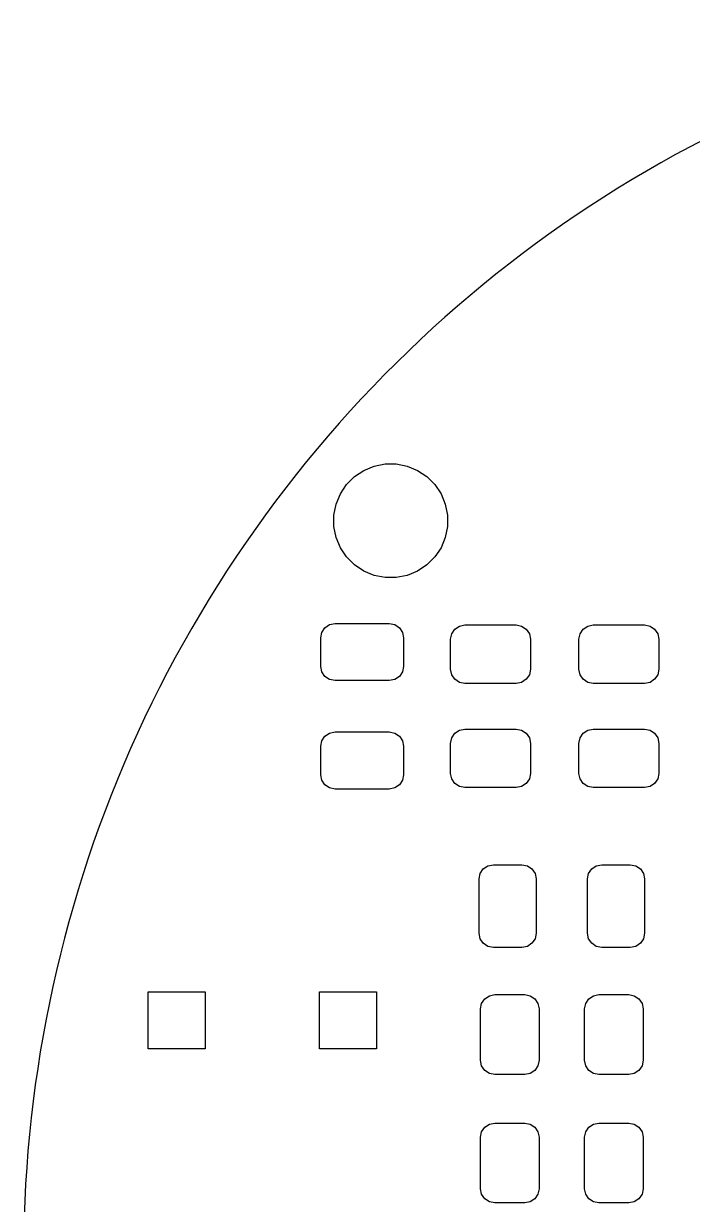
# Model space of a CAD drawing. Extents: x 0 to 44, y 0 to 43.6.
# Drawn here: x 0 to 11.72, y 22.9 to 43.59 of the extents above; entities that cross this region are included whole.
import ezdxf

# ---------------------------------------------------------------- set-up
doc = ezdxf.new("R2010")
doc.units = 0
doc.layers.add('BLACK', color=7, linetype='CONTINUOUS')
doc.layers.add('WHITE', color=7, linetype='CONTINUOUS')

msp = doc.modelspace()

# ---------------------------------------------------------------- linework, layer by layer
at = {"layer": 'BLACK', "linetype": 'CONTINUOUS'}
for p, q in [((5.963159, 35.760314), (6.144271, 35.835333)), ((6.144271, 35.835333), (6.336539, 35.873578)), ((6.336539, 35.873578), (6.532573, 35.873578)), ((6.532573, 35.873578), (6.724841, 35.835333)), ((6.724841, 35.835333), (6.905953, 35.760314)), ((5.661546, 35.512786), (5.800163, 35.651403)), ((5.800163, 35.651403), (5.963159, 35.760314)), ((6.905953, 35.760314), (7.068949, 35.651403)), ((7.068949, 35.651403), (7.207566, 35.512786)), ((5.552635, 35.34979), (5.661546, 35.512786)), ((7.207566, 35.512786), (7.316477, 35.34979)), ((5.439371, 34.97641), (5.477616, 35.168678)), ((5.477616, 35.168678), (5.552635, 35.34979)), ((7.316477, 35.34979), (7.391496, 35.168678)), ((7.391496, 35.168678), (7.429741, 34.97641)), ((5.439371, 34.780376), (5.439371, 34.97641)), ((7.429741, 34.97641), (7.429741, 34.780376)), ((5.477616, 34.588108), (5.439371, 34.780376)), ((7.429741, 34.780376), (7.391496, 34.588108)), ((5.552635, 34.406996), (5.477616, 34.588108)), ((7.391496, 34.588108), (7.316477, 34.406996)), ((5.661546, 34.244), (5.552635, 34.406996)), ((7.316477, 34.406996), (7.207566, 34.244)), ((5.800163, 34.105383), (5.661546, 34.244)), ((7.207566, 34.244), (7.068949, 34.105383)), ((5.963159, 33.996472), (5.800163, 34.105383)), ((6.144271, 33.921453), (5.963159, 33.996472)), ((6.905953, 33.996472), (6.724841, 33.921453)), ((7.068949, 34.105383), (6.905953, 33.996472)), ((6.336539, 33.883208), (6.144271, 33.921453)), ((6.532573, 33.883208), (6.336539, 33.883208)), ((6.724841, 33.921453), (6.532573, 33.883208)), ((5.209556, 32.828393), (5.228586, 32.924064)), ((5.228586, 32.924064), (5.282779, 33.00517)), ((5.282779, 33.00517), (5.363885, 33.059363)), ((5.363885, 33.059363), (5.459556, 33.078393)), ((5.459556, 33.078393), (6.409556, 33.078393)), ((6.409556, 33.078393), (6.505227, 33.059363)), ((6.505227, 33.059363), (6.586333, 33.00517)), ((6.586333, 33.00517), (6.640526, 32.924064)), ((6.640526, 32.924064), (6.659556, 32.828393)), ((7.484556, 32.803393), (7.503586, 32.899064)), ((7.503586, 32.899064), (7.557779, 32.98017)), ((7.557779, 32.98017), (7.638885, 33.034363)), ((7.638885, 33.034363), (7.734556, 33.053393)), ((7.734556, 33.053393), (8.634556, 33.053393)), ((8.634556, 33.053393), (8.730227, 33.034363)), ((8.730227, 33.034363), (8.811333, 32.98017)), ((8.811333, 32.98017), (8.865526, 32.899064)), ((8.865526, 32.899064), (8.884556, 32.803393)), ((9.734556, 32.803393), (9.753586, 32.899064)), ((9.753586, 32.899064), (9.807779, 32.98017)), ((9.807779, 32.98017), (9.888885, 33.034363)), ((9.888885, 33.034363), (9.984556, 33.053393)), ((9.984556, 33.053393), (10.884556, 33.053393)), ((10.884556, 33.053393), (10.980227, 33.034363)), ((10.980227, 33.034363), (11.061333, 32.98017)), ((11.061333, 32.98017), (11.115526, 32.899064)), ((11.115526, 32.899064), (11.134556, 32.803393)), ((5.209556, 32.328393), (5.209556, 32.828393)), ((6.659556, 32.828393), (6.659556, 32.328393)), ((7.484556, 32.278393), (7.484556, 32.803393)), ((8.884556, 32.803393), (8.884556, 32.278393)), ((9.734556, 32.278393), (9.734556, 32.803393)), ((11.134556, 32.803393), (11.134556, 32.278393)), ((5.228586, 32.232722), (5.209556, 32.328393)), ((6.659556, 32.328393), (6.640526, 32.232722)), ((7.503586, 32.182722), (7.484556, 32.278393)), ((8.884556, 32.278393), (8.865526, 32.182722)), ((9.753586, 32.182722), (9.734556, 32.278393)), ((11.134556, 32.278393), (11.115526, 32.182722)), ((5.282779, 32.151616), (5.228586, 32.232722)), ((5.363885, 32.097423), (5.282779, 32.151616)), ((5.459556, 32.078393), (5.363885, 32.097423)), ((6.409556, 32.078393), (5.459556, 32.078393)), ((6.505227, 32.097423), (6.409556, 32.078393)), ((6.586333, 32.151616), (6.505227, 32.097423)), ((6.640526, 32.232722), (6.586333, 32.151616)), ((7.557779, 32.101616), (7.503586, 32.182722)), ((7.638885, 32.047423), (7.557779, 32.101616)), ((8.811333, 32.101616), (8.730227, 32.047423)), ((8.865526, 32.182722), (8.811333, 32.101616)), ((9.807779, 32.101616), (9.753586, 32.182722)), ((9.888885, 32.047423), (9.807779, 32.101616)), ((11.061333, 32.101616), (10.980227, 32.047423)), ((11.115526, 32.182722), (11.061333, 32.101616)), ((7.734556, 32.028393), (7.638885, 32.047423)), ((8.634556, 32.028393), (7.734556, 32.028393)), ((8.730227, 32.047423), (8.634556, 32.028393)), ((9.984556, 32.028393), (9.888885, 32.047423)), ((10.884556, 32.028393), (9.984556, 32.028393)), ((10.980227, 32.047423), (10.884556, 32.028393)), ((5.228586, 31.024064), (5.282779, 31.10517)), ((5.282779, 31.10517), (5.363885, 31.159363)), ((5.363885, 31.159363), (5.459556, 31.178393)), ((5.459556, 31.178393), (6.409556, 31.178393)), ((6.409556, 31.178393), (6.505227, 31.159363)), ((6.505227, 31.159363), (6.586333, 31.10517)), ((6.586333, 31.10517), (6.640526, 31.024064)), ((7.484556, 30.978393), (7.503586, 31.074064)), ((7.503586, 31.074064), (7.557779, 31.15517)), ((7.557779, 31.15517), (7.638885, 31.209363)), ((7.638885, 31.209363), (7.734556, 31.228393)), ((7.734556, 31.228393), (8.634556, 31.228393)), ((8.634556, 31.228393), (8.730227, 31.209363)), ((8.730227, 31.209363), (8.811333, 31.15517)), ((8.811333, 31.15517), (8.865526, 31.074064)), ((8.865526, 31.074064), (8.884556, 30.978393)), ((9.734556, 30.978393), (9.753586, 31.074064)), ((9.753586, 31.074064), (9.807779, 31.15517)), ((9.807779, 31.15517), (9.888885, 31.209363)), ((9.888885, 31.209363), (9.984556, 31.228393)), ((9.984556, 31.228393), (10.884556, 31.228393)), ((10.884556, 31.228393), (10.980227, 31.209363)), ((10.980227, 31.209363), (11.061333, 31.15517)), ((11.061333, 31.15517), (11.115526, 31.074064)), ((11.115526, 31.074064), (11.134556, 30.978393)), ((5.209556, 30.928393), (5.228586, 31.024064)), ((5.209556, 30.428393), (5.209556, 30.928393)), ((6.640526, 31.024064), (6.659556, 30.928393)), ((6.659556, 30.928393), (6.659556, 30.428393)), ((7.484556, 30.453393), (7.484556, 30.978393)), ((8.884556, 30.978393), (8.884556, 30.453393)), ((9.734556, 30.453393), (9.734556, 30.978393)), ((11.134556, 30.978393), (11.134556, 30.453393)), ((5.228586, 30.332722), (5.209556, 30.428393)), ((6.659556, 30.428393), (6.640526, 30.332722)), ((7.503586, 30.357722), (7.484556, 30.453393)), ((8.884556, 30.453393), (8.865526, 30.357722)), ((9.753586, 30.357722), (9.734556, 30.453393)), ((11.134556, 30.453393), (11.115526, 30.357722)), ((5.282779, 30.251616), (5.228586, 30.332722)), ((5.363885, 30.197423), (5.282779, 30.251616)), ((6.586333, 30.251616), (6.505227, 30.197423)), ((6.640526, 30.332722), (6.586333, 30.251616)), ((7.557779, 30.276616), (7.503586, 30.357722)), ((7.638885, 30.222423), (7.557779, 30.276616)), ((7.734556, 30.203393), (7.638885, 30.222423)), ((8.634556, 30.203393), (7.734556, 30.203393)), ((8.730227, 30.222423), (8.634556, 30.203393)), ((8.811333, 30.276616), (8.730227, 30.222423)), ((8.865526, 30.357722), (8.811333, 30.276616)), ((9.807779, 30.276616), (9.753586, 30.357722)), ((9.888885, 30.222423), (9.807779, 30.276616)), ((9.984556, 30.203393), (9.888885, 30.222423)), ((10.884556, 30.203393), (9.984556, 30.203393)), ((10.980227, 30.222423), (10.884556, 30.203393)), ((11.061333, 30.276616), (10.980227, 30.222423)), ((11.115526, 30.357722), (11.061333, 30.276616)), ((5.459556, 30.178393), (5.363885, 30.197423)), ((6.409556, 30.178393), (5.459556, 30.178393)), ((6.505227, 30.197423), (6.409556, 30.178393)), ((8.003586, 28.699064), (8.057779, 28.78017)), ((8.057779, 28.78017), (8.138885, 28.834363)), ((8.138885, 28.834363), (8.234556, 28.853393)), ((8.234556, 28.853393), (8.734556, 28.853393)), ((8.734556, 28.853393), (8.830227, 28.834363)), ((8.830227, 28.834363), (8.911333, 28.78017)), ((8.911333, 28.78017), (8.965526, 28.699064)), ((9.903586, 28.699064), (9.957779, 28.78017)), ((9.957779, 28.78017), (10.038885, 28.834363)), ((10.038885, 28.834363), (10.134556, 28.853393)), ((10.134556, 28.853393), (10.634556, 28.853393)), ((10.634556, 28.853393), (10.730227, 28.834363)), ((10.730227, 28.834363), (10.811333, 28.78017)), ((10.811333, 28.78017), (10.865526, 28.699064)), ((7.984556, 28.603393), (8.003586, 28.699064)), ((7.984556, 27.653393), (7.984556, 28.603393)), ((8.965526, 28.699064), (8.984556, 28.603393)), ((8.984556, 28.603393), (8.984556, 27.653393)), ((9.884556, 28.603393), (9.903586, 28.699064)), ((9.884556, 27.653393), (9.884556, 28.603393)), ((10.865526, 28.699064), (10.884556, 28.603393)), ((10.884556, 28.603393), (10.884556, 27.653393)), ((8.003586, 27.557722), (7.984556, 27.653393)), ((8.057779, 27.476616), (8.003586, 27.557722)), ((8.965526, 27.557722), (8.911333, 27.476616)), ((8.984556, 27.653393), (8.965526, 27.557722)), ((9.903586, 27.557722), (9.884556, 27.653393)), ((9.957779, 27.476616), (9.903586, 27.557722)), ((10.865526, 27.557722), (10.811333, 27.476616)), ((10.884556, 27.653393), (10.865526, 27.557722)), ((8.138885, 27.422423), (8.057779, 27.476616)), ((8.234556, 27.403393), (8.138885, 27.422423)), ((8.734556, 27.403393), (8.234556, 27.403393)), ((8.830227, 27.422423), (8.734556, 27.403393)), ((8.911333, 27.476616), (8.830227, 27.422423)), ((10.038885, 27.422423), (9.957779, 27.476616)), ((10.134556, 27.403393), (10.038885, 27.422423)), ((10.634556, 27.403393), (10.134556, 27.403393)), ((10.730227, 27.422423), (10.634556, 27.403393)), ((10.811333, 27.476616), (10.730227, 27.422423)), ((2.184556, 25.628393), (2.184556, 26.628393)), ((2.184556, 26.628393), (3.184556, 26.628393)), ((3.184556, 26.628393), (3.184556, 25.628393)), ((5.184556, 25.628393), (5.184556, 26.628393)), ((5.184556, 26.628393), (6.184556, 26.628393)), ((6.184556, 26.628393), (6.184556, 25.628393)), ((8.028586, 26.424064), (8.082779, 26.50517)), ((8.082779, 26.50517), (8.163885, 26.559363)), ((8.163885, 26.559363), (8.259556, 26.578393)), ((8.259556, 26.578393), (8.784556, 26.578393)), ((8.784556, 26.578393), (8.880227, 26.559363)), ((8.880227, 26.559363), (8.961333, 26.50517)), ((8.961333, 26.50517), (9.015526, 26.424064)), ((9.853586, 26.424064), (9.907779, 26.50517)), ((9.907779, 26.50517), (9.988885, 26.559363)), ((9.988885, 26.559363), (10.084556, 26.578393)), ((10.084556, 26.578393), (10.609556, 26.578393)), ((10.609556, 26.578393), (10.705227, 26.559363)), ((10.705227, 26.559363), (10.786333, 26.50517)), ((10.786333, 26.50517), (10.840526, 26.424064)), ((8.009556, 26.328393), (8.028586, 26.424064)), ((8.009556, 25.428393), (8.009556, 26.328393)), ((9.015526, 26.424064), (9.034556, 26.328393)), ((9.034556, 26.328393), (9.034556, 25.428393)), ((9.834556, 26.328393), (9.853586, 26.424064)), ((9.834556, 25.428393), (9.834556, 26.328393)), ((10.840526, 26.424064), (10.859556, 26.328393)), ((10.859556, 26.328393), (10.859556, 25.428393)), ((3.184556, 25.628393), (2.184556, 25.628393)), ((6.184556, 25.628393), (5.184556, 25.628393)), ((8.028586, 25.332722), (8.009556, 25.428393)), ((8.082779, 25.251616), (8.028586, 25.332722)), ((8.163885, 25.197423), (8.082779, 25.251616)), ((8.961333, 25.251616), (8.880227, 25.197423)), ((9.015526, 25.332722), (8.961333, 25.251616)), ((9.034556, 25.428393), (9.015526, 25.332722)), ((9.853586, 25.332722), (9.834556, 25.428393)), ((9.907779, 25.251616), (9.853586, 25.332722)), ((9.988885, 25.197423), (9.907779, 25.251616)), ((10.786333, 25.251616), (10.705227, 25.197423)), ((10.840526, 25.332722), (10.786333, 25.251616)), ((10.859556, 25.428393), (10.840526, 25.332722)), ((8.259556, 25.178393), (8.163885, 25.197423)), ((8.784556, 25.178393), (8.259556, 25.178393)), ((8.880227, 25.197423), (8.784556, 25.178393)), ((10.084556, 25.178393), (9.988885, 25.197423)), ((10.609556, 25.178393), (10.084556, 25.178393)), ((10.705227, 25.197423), (10.609556, 25.178393)), ((8.028586, 24.174064), (8.082779, 24.25517)), ((8.082779, 24.25517), (8.163885, 24.309363)), ((8.163885, 24.309363), (8.259556, 24.328393)), ((8.259556, 24.328393), (8.784556, 24.328393)), ((8.784556, 24.328393), (8.880227, 24.309363)), ((8.880227, 24.309363), (8.961333, 24.25517)), ((8.961333, 24.25517), (9.015526, 24.174064)), ((9.853586, 24.174064), (9.907779, 24.25517)), ((9.907779, 24.25517), (9.988885, 24.309363)), ((9.988885, 24.309363), (10.084556, 24.328393)), ((10.084556, 24.328393), (10.609556, 24.328393)), ((10.609556, 24.328393), (10.705227, 24.309363)), ((10.705227, 24.309363), (10.786333, 24.25517)), ((10.786333, 24.25517), (10.840526, 24.174064)), ((8.009556, 24.078393), (8.028586, 24.174064)), ((8.009556, 23.178393), (8.009556, 24.078393)), ((9.015526, 24.174064), (9.034556, 24.078393)), ((9.034556, 24.078393), (9.034556, 23.178393)), ((9.834556, 24.078393), (9.853586, 24.174064)), ((9.834556, 23.178393), (9.834556, 24.078393)), ((10.840526, 24.174064), (10.859556, 24.078393)), ((10.859556, 24.078393), (10.859556, 23.178393)), ((8.028586, 23.082722), (8.009556, 23.178393)), ((9.034556, 23.178393), (9.015526, 23.082722)), ((9.853586, 23.082722), (9.834556, 23.178393)), ((10.859556, 23.178393), (10.840526, 23.082722)), ((8.082779, 23.001616), (8.028586, 23.082722)), ((8.163885, 22.947423), (8.082779, 23.001616)), ((8.961333, 23.001616), (8.880227, 22.947423)), ((9.015526, 23.082722), (8.961333, 23.001616)), ((9.907779, 23.001616), (9.853586, 23.082722)), ((9.988885, 22.947423), (9.907779, 23.001616)), ((10.786333, 23.001616), (10.705227, 22.947423)), ((10.840526, 23.082722), (10.786333, 23.001616)), ((8.259556, 22.928393), (8.163885, 22.947423)), ((8.784556, 22.928393), (8.259556, 22.928393)), ((8.880227, 22.947423), (8.784556, 22.928393)), ((10.084556, 22.928393), (9.988885, 22.947423)), ((10.609556, 22.928393), (10.084556, 22.928393)), ((10.705227, 22.947423), (10.609556, 22.928393))]:
    msp.add_line(p, q, dxfattribs=at)
at = {"layer": 'WHITE'}
msp.add_arc((21.999996, 22.000003), 21.999997, -258.8874107, -161.1125859, dxfattribs=at)

doc.saveas('drawing.dxf')
